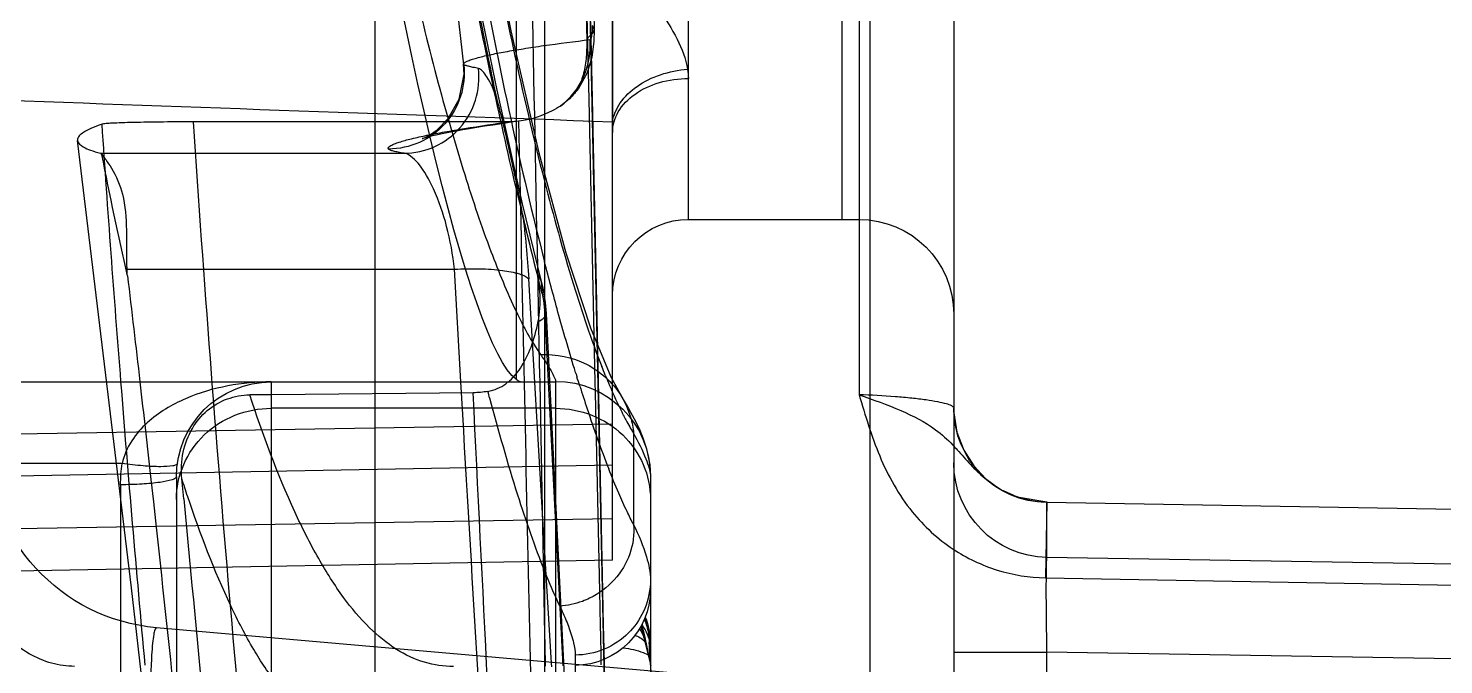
# Model space of a CAD drawing. Header units: millimetres. Extents: x 29875 to 31218, y -21313 to -20364.
# Drawn here: x 30166.93 to 30174.54, y -20585.13 to -20581.71 of the extents above; entities that cross this region are included whole.
import ezdxf

# ---------------------------------------------------------------- set-up
doc = ezdxf.new("R2010")
doc.units = ezdxf.units.MM
doc.header["$LTSCALE"] = 8
doc.layers.add('Cav-cor', color=30, linetype='Continuous')
doc.layers.add('WT', color=4, linetype='Continuous')

# ---------------------------------------------------------------- blocks, each defined once
blk = doc.blocks.new('20160903.150404')
at = {"layer": 'Cav-cor', "color": 241}
for p, q in [((-5.202, 163.209), (-5.202, 99.0338)), ((-4.751, 163.158), (-4.751, 99.8016)), ((-3.366, 118.7227), (-3.366, 156.5906)), ((-4.692, 150.553), (-4.692, 119.6121)), ((-4.602, 120.5548), (-4.602, 134.3656)), ((-3.774, 120.5548), (-3.774, 134.3656)), ((-2.8478, 129.8994), (-2.8478, 119.6949)), ((-3, 128.4963), (-3, 96.2298)), ((-2.0872, 128.4963), (-2.0872, 101.2108)), ((-3.2458, 122.5753), (-3.2671, 121.5768)), ((-3.2273, 122.5341), (-3.248, 121.5745)), ((-3.2071, 122.5729), (-3.2294, 121.5699)), ((-3.2055, 122.5346), (-3.2262, 121.5758)), ((-2.5654, 121.387), (-2.5187, 121.7973)), ((-3.2671, 121.5768), (-3.2582, 121.5977)), ((-3.248, 121.5745), (-3.2489, 121.5293)), ((-3.2294, 121.5699), (-3.2376, 121.1992)), ((-3.2262, 121.5758), (-3.2272, 121.5306)), ((-3.2489, 121.5293), (-3.2559, 121.2054)), ((-2.5654, 121.387), (-2.5645, 121.3894)), ((-3.2559, 121.2054), (-3.2883, 119.6855)), ((-3.2376, 121.1992), (-3.2709, 119.6802)), ((-3.1349, 121.2028), (-3.086, 121.1646)), ((-3.366, 121.0788), (-3.366, 121.0216)), ((-2.874, 121.0847), (-2.86, 121.0827)), ((-2.8165, 121.0804), (-1.1097, 121.0796)), ((-0.7783, 118.5741), (-0.4877, 120.9793)), ((-0.6108, 120.9105), (-2.2443, 120.9105)), ((-3.774, 120.5548), (-4.692, 120.5548)), ((-2.9578, 120.2767), (-2.9828, 120.2218)), ((-2.5501, 119.681), (-2.5152, 120.2872)), ((-0.7533, 120.2872), (-2.5152, 120.2872)), ((-2.9829, 120.2212), (-2.9874, 120.156)), ((-2.9828, 120.2218), (-2.9829, 120.2212)), ((-2.9478, 119.6779), (-2.9149, 120.2356)), ((-3.001, 120.0481), (-3.0195, 119.6821)), ((-3.0081, 120.0485), (-3.0001, 120.065)), ((-3.0001, 120.065), (-3.001, 120.0481)), ((-3.1696, 119.7237), (-3.1742, 119.7089)), ((-3.2883, 119.6855), (-3.29, 119.606)), ((-3.2709, 119.6802), (-3.2721, 119.6228)), ((-3.0195, 119.6821), (-3.0978, 118.153)), ((-3.06, 119.6838), (-3.06, 110.6668)), ((2.2279, 119.681), (-3.06, 119.681)), ((-2.974, 119.6751), (-3, 118.3234)), ((-2.9989, 118.8223), (-2.9478, 119.6779)), ((-1.53, 119.681), (-1.53, 110.6428)), ((-3.4099, 119.6089), (-3.411, 119.607)), ((-3.29, 119.606), (-3.2994, 119.1622)), ((-3.2721, 119.6228), (-3.2952, 118.5546)), ((-2.616, 119.6228), (-1.5307, 119.6122)), ((-1.5307, 119.6122), (-1.4147, 119.6111)), ((-3.06, 119.5389), (-1.53, 119.5389)), ((-3.4793, 119.4047), (-3.4793, 118.9135)), ((-3.366, 119.4533), (0.0089, 119.3974)), ((-3.57, 119.1741), (-3.57, 111.1768)), ((-3.366, 119.2325), (0.0089, 119.1704)), ((-0.7271, 119.2413), (1.6102, 119.2412)), ((-5.4649, 119.0973), (-5.4672, 119.0961)), ((-3.2994, 119.1622), (-3.3121, 118.556)), ((-1.0593, 119.0529), (-1.0489, 119.1599)), ((-1.02, 119.171), (-1.02, 106.4241)), ((-0.8823, 119.1554), (-0.8957, 119.0351)), ((-0.7193, 119.1277), (-0.7193, 106.7871)), ((-5.7017, 119.0344), (-10.0583, 118.9583)), ((-5.7031, 118.7363), (-5.7031, 119.0315)), ((-5.7017, 119.035), (-5.6946, 118.627)), ((-0.8957, 119.0351), (-0.9105, 118.8998)), ((-3.366, 118.9441), (0.0089, 118.8882)), ((-3.0385, 118.1675), (-2.9989, 118.8223)), ((-10.0583, 118.6641), (-5.7031, 118.7363)), ((-3.3661, 118.7225), (0.0093, 118.6604)), ((-5.6946, 118.627), (-10.0512, 118.5509)), ((-1.064, 116.0337), (-0.7783, 118.5741)), ((-3.3121, 118.556), (-3.316, 118.3692)), ((-3.2952, 118.5546), (-3.2992, 118.3686)), ((-10.4897, 117.5212), (-0.9128, 118.359)), ((-3.5333, 118.3318), (-3.5252, 118.3414)), ((-3.316, 118.3692), (-3.3172, 118.3131)), ((-3.2992, 118.3686), (-3.3004, 118.3128)), ((-3.5391, 118.3058), (-3.57, 118.1599)), ((-3.5341, 118.3035), (-3.5699, 118.1604)), ((-3.5695, 118.2575), (-3.5695, 118.2674)), ((-3.569, 118.2736), (-3.5694, 118.2242)), ((-3.5649, 118.2679), (-3.5644, 118.279)), ((-3.5479, 118.2648), (-3.548, 118.2643)), ((-3.3172, 118.3131), (-3.3203, 118.1663)), ((-3.3004, 118.3128), (-3.3025, 118.2125)), ((-3.0011, 118.268), (-3.0033, 118.152)), ((-3, 118.3234), (-3.0011, 118.268)), ((-10.0583, 118.1549), (-5.7031, 118.227)), ((-5.7031, 111.3362), (-5.7031, 118.227)), ((-5.202, 118.227), (-5.7031, 118.227)), ((-3.5697, 118.1917), (-3.5702, 118.1418)), ((-3.5674, 118.2086), (-3.57, 118.1599)), ((-3.57, 118.1599), (-3.5698, 118.1917)), ((-3.5698, 118.1917), (-3.5696, 118.2418)), ((-3.5694, 118.2242), (-3.5697, 118.1917)), ((-3.5696, 118.2418), (-3.5695, 118.2575)), ((-3.3025, 118.2125), (-3.3037, 118.1587)), ((-3.1656, 118.2114), (-3.162, 115.4808)), ((-3.57, 118.1599), (-3.5728, 118.1083)), ((-3.5699, 118.1604), (-3.5714, 118.1545)), ((-3.3203, 118.1663), (-3.3335, 117.536)), ((-3.0396, 118.1489), (-3.0385, 118.1675))]:
    blk.add_line(p, q, dxfattribs=at)
for points in [[(-3.0536, 130.7722), (-3.1602, 125.6301), (-3.4254, 113.1853)], [(-2.4309, 123.8293), (-2.5281, 123.1599), (-2.6684, 122.3283), (-2.8182, 121.5696), (-2.9697, 120.9122), (-3.1154, 120.3758), (-3.2478, 119.9722), (-3.3571, 119.7077), (-3.4099, 119.6089)], [(-2.643, 121.7395), (-2.7427, 121.2504), (-2.8796, 120.6393), (-2.9829, 120.2212)], [(-3.2671, 121.5768), (-3.2659, 121.5127), (-3.2551, 121.4283), (-3.229, 121.3431), (-3.1831, 121.2598), (-3.1348, 121.203)], [(-2.3437, 120.99), (-2.3425, 120.9896), (-2.346, 120.991), (-2.3578, 120.9962), (-2.3812, 121.0089), (-2.4219, 121.0374), (-2.4813, 121.0975), (-2.5403, 121.2011), (-2.5669, 121.3365), (-2.5645, 121.3894)], [(-2.8741, 121.0843), (-2.8214, 121.0771), (-2.7705, 121.0698), (-2.7226, 121.0627), (-2.6777, 121.0558), (-2.6357, 121.0492), (-2.5965, 121.0427), (-2.5601, 121.0365), (-2.5262, 121.0304), (-2.4951, 121.0246), (-2.4665, 121.0191), (-2.4405, 121.0137), (-2.4172, 121.0087), (-2.3965, 121.004), (-2.3787, 120.9997), (-2.3639, 120.9959), (-2.3526, 120.9927), (-2.3451, 120.9905), (-2.3437, 120.99)], [(-2.9828, 120.2218), (-2.991, 120.1866), (-3.0033, 120.1081), (-3.0081, 120.0485)], [(-3.0081, 120.0485), (-3.1196, 117.8115), (-3.2386, 115.5128)], [(-3.411, 119.607), (-3.452, 119.5386), (-3.4832, 119.4816), (-3.5084, 119.43), (-3.5298, 119.3795), (-3.5495, 119.3204), (-3.5664, 119.2353), (-3.57, 119.1742)], [(-5.202, 119.5408), (-5.2027, 119.5151), (-5.2191, 119.4103), (-5.2558, 119.3135), (-5.309, 119.2294), (-5.3732, 119.1612), (-5.4411, 119.111), (-5.4649, 119.0972)], [(-5.4672, 119.096), (-5.5423, 119.0633), (-5.7017, 119.035)], [(-3.5421, 118.4161), (-3.5555, 118.3747), (-3.5613, 118.3499), (-3.5644, 118.3325), (-3.565, 118.3293)], [(-3.5224, 118.3731), (-3.5279, 118.3545), (-3.5318, 118.3393), (-3.5339, 118.3298), (-3.5391, 118.3058)]]:
    blk.add_lwpolyline(points, dxfattribs=at)
for centre, radius, start, end in [((-33.9064, 127.7735), 31.8474, 348.10366, 349.02249), ((-2.1599, 121.3417), 0.4081, 173.6183, 269.98011), ((-48.5695, 1440.3826), 1320.078, 271.9623646, 272.108939), ((-2.8163, 121.5073), 0.4269, 264.11753, 269.96583), ((-124.5879, 129.4882), 124.2542, 355.472892, 356.113854), ((-23.4644, 125.4101), 23.2862, 347.203, 348.84184), ((-4.692, 120.0448), 0.51, 90, 179.99989), ((-3.774, 120.1468), 0.408, 0.00244, 90), ((-24.6996, 125.7206), 22.4139, 345.62501, 346.75577), ((2.0306, 119.9445), 4.9541, 172.56561, 176.63161), ((-18.3886, 124.2906), 15.8905, 344.54697, 345.56248), ((152.8902, 102.0886), 154.7167, 173.25793, 173.470852), ((-1.4532, 120.3347), 0.7015, 353.25557, 356.1167), ((-15.2369, 123.4216), 12.6212, 343.1011, 344.5373), ((-6.9945, 121.2114), 3.9605, 337.82213, 338.54754), ((-12.5664, 122.6171), 9.8322, 342.48577, 342.79556), ((-13.1712, 122.8042), 10.4652, 342.88105, 343.04801), ((-3.0602, 119.1739), 0.5098, 89.97957, 179.97956), ((-844.7912, 168.3467), 843.6459, 356.311348, 356.6930598), ((-2.6364, 119.8862), 0.2653, 231.22289, 234.06774), ((-17.1838, 123.4287), 14.978, 345.16886, 345.30721), ((-2.6112, 120.1413), 0.5185, 260.62967, 269.46107), ((-1.53, 119.171), 0.51, 0, 90), ((159.5045, 101.3312), 161.3742, 173.470735, 173.658615), ((-123.7428, 129.426), 123.4068, 354.760511, 355.470725), ((-1145.7677, 175.7633), 1144.5294, 356.8761723, 357.1884485), ((-5.7116, 119.5411), 0.5096, 270.9571, 359.95896), ((-3.0116, 119.3599), 0.4699, 163.73495, 174.52507), ((-5.0838, 120.3593), 1.8678, 332.69782, 333.16182), ((-1, 119.3552), 1, 275.00012, 0.00133), ((-5.7116, 119.2459), 0.5096, 270.9571, 359.95896), ((-3.474, 119.1731), 0.096, 174.85005, 177.41096), ((-7.2519, 120.748), 4.197, 336.62428, 338.54578), ((-1.5527, 119.1277), 0.8334, 0.00382, 7.84066), ((-8.7311, 121.6308), 8.0698, 341.44989, 342.17048), ((-6.2424, 120.3147), 3.0985, 334.54835, 336.57171), ((220.6541, 97.81), 222.7287, 174.527064, 175.813176), ((-5.5486, 119.9871), 2.3312, 332.57699, 334.48931), ((173.8861, 99.7534), 175.8421, 173.74901, 174.088345), ((-3.162, 118.5644), 0.408, 180, 269.5), ((-3.161, 118.2702), 0.408, 159.05258, 179.51948), ((-3.1508, 118.2579), 0.4141, 159.12411, 170.27201), ((-3.1339, 118.2475), 0.4083, 162.06692, 168.07603), ((-3.1288, 118.2445), 0.4081, 162.70262, 166.27458), ((-3.1667, 118.6163), 0.4034, 222.84686, 225.03174), ((46.0141, 115.88), 49.6365, 177.24253, 177.36732), ((-3.3596, 118.2408), 0.21, 171.93123, 179.72197), ((-3.3513, 118.2394), 0.2184, 160.9696, 171.88105), ((-19.3843, 119.0435), 15.839, 356.97824, 357.23659), ((-3.1711, 118.2599), 0.3932, 173.10114, 177.05962), ((-3.1634, 118.2589), 0.401, 170.14311, 173.09202)]:
    blk.add_arc(centre, radius, start, end, dxfattribs=at)
blk.add_ellipse((-2.3034, 123.761), major_axis=(0.5875, 4.0796), ratio=0.102086, start_param=3.238741, end_param=4.72709, dxfattribs=at)
for points, knots in [([(-2.7918, 128.4916), (-2.8072, 127.7459), (-2.8689, 124.807), (-2.9312, 121.8682), (-2.974, 119.6751)], [0, 0, 0, 0, 0.253764, 1, 1, 1, 1]), ([(-2.4265, 123.8287), (-2.5009, 123.2781), (-2.6644, 122.25), (-2.8794, 121.2309), (-2.9999, 120.7611)], [0, 0, 0, 0, 0.53395, 1, 1, 1, 1]), ([(-2.3467, 123.8152), (-2.4314, 123.1889), (-2.5761, 122.2774), (-2.8092, 121.1176), (-2.9349, 120.5811), (-2.9999, 120.3288)], [0, 0, 0, 0, 0.534318, 0.779677, 1, 1, 1, 1]), ([(-1.9255, 123.761), (-1.9921, 123.323), (-2.1048, 122.682), (-2.2831, 121.8592), (-2.4201, 121.3067), (-2.5597, 120.8187), (-2.6979, 120.4071), (-2.8312, 120.0824), (-2.9281, 119.9002), (-2.9784, 119.8286)], [0, 0, 0, 0, 0.325011, 0.477208, 0.617499, 0.74255, 0.849447, 0.935811, 1, 1, 1, 1]), ([(-3.366, 122.0047), (-3.4505, 121.8993), (-3.5778, 121.7472), (-3.716, 121.5327), (-3.7609, 121.419), (-3.77, 121.3626)], [0, 0, 0, 0, 0.529735, 0.775922, 1, 1, 1, 1]), ([(-3.366, 122.0047), (-3.3671, 121.9314), (-3.3662, 121.7815), (-3.3656, 121.4728), (-3.366, 121.2375), (-3.366, 121.0788)], [0, 0, 0, 0, 0.237613, 0.48584, 1, 1, 1, 1]), ([(-2.9578, 120.2767), (-2.9282, 120.3915), (-2.8043, 120.8899), (-2.696, 121.3921), (-2.6192, 121.7796)], [0, 0, 0, 0, 0.230794, 1, 1, 1, 1]), ([(-3.2272, 121.5305), (-3.2332, 121.5339), (-3.2504, 121.5443), (-3.2674, 121.5629), (-3.2671, 121.5768)], [0, 0, 0, 0, 0.331896, 1, 1, 1, 1]), ([(-3.245, 121.5221), (-3.2477, 121.5224), (-3.2529, 121.5308), (-3.2577, 121.5553), (-3.2586, 121.5797), (-3.2582, 121.5977)], [0, 0, 0, 0, 0.10513, 0.312943, 1, 1, 1, 1]), ([(-3.086, 121.1646), (-3.1394, 121.2051), (-3.227, 121.3157), (-3.2502, 121.4547), (-3.245, 121.5221)], [0, 0, 0, 0, 0.497949, 1, 1, 1, 1]), ([(-2.5645, 121.3894), (-2.5642, 121.3927), (-2.5718, 121.4003), (-2.5862, 121.4071), (-2.6082, 121.4155), (-2.6477, 121.4272), (-2.7084, 121.4415), (-2.7924, 121.4578), (-2.8897, 121.4742), (-3.0418, 121.4969), (-3.1616, 121.5122), (-3.245, 121.5221)], [0, 0, 0, 0, 0.014067, 0.038467, 0.072156, 0.113623, 0.21583, 0.339396, 0.481218, 0.63936, 1, 1, 1, 1]), ([(-3.2272, 121.5306), (-3.2279, 121.4969), (-3.2267, 121.4331), (-3.2139, 121.3431), (-3.1856, 121.2644), (-3.1534, 121.2212), (-3.1348, 121.203)], [0, 0, 0, 0, 0.289135, 0.546399, 0.776905, 1, 1, 1, 1]), ([(-2.6449, 121.3664), (-2.635, 121.3684), (-2.617, 121.3723), (-2.593, 121.3778), (-2.5768, 121.3829), (-2.5677, 121.3851), (-2.5654, 121.387)], [0, 0, 0, 0, 0.36879, 0.673433, 0.892134, 1, 1, 1, 1]), ([(-3.366, 121.0216), (-3.366, 121.0601), (-3.3907, 121.1429), (-3.4857, 121.2379), (-3.6193, 121.299), (-3.7214, 121.3129), (-3.774, 121.3129)], [0, 0, 0, 0, 0.210617, 0.44617, 0.71304, 1, 1, 1, 1]), ([(-3.366, 121.0788), (-3.3712, 121.1153), (-3.4042, 121.1908), (-3.498, 121.2786), (-3.6244, 121.3401), (-3.7205, 121.3591), (-3.77, 121.3626)], [0, 0, 0, 0, 0.209789, 0.449626, 0.717735, 1, 1, 1, 1]), ([(-2.743, 121.2084), (-2.7284, 121.2472), (-2.707, 121.2986), (-2.6712, 121.35), (-2.6532, 121.3646), (-2.6449, 121.3664)], [0, 0, 0, 0, 0.656323, 0.866299, 1, 1, 1, 1]), ([(-2.2443, 120.9105), (-2.3005, 120.9107), (-2.4147, 120.9358), (-2.5544, 121.0403), (-2.6402, 121.1928), (-2.6513, 121.3099), (-2.6449, 121.3664)], [0, 0, 0, 0, 0.248504, 0.498153, 0.74891, 1, 1, 1, 1]), ([(-3.086, 121.1646), (-3.0714, 121.1555), (-3.0058, 121.1177), (-2.9322, 121.0923), (-2.8741, 121.0844)], [0, 0, 0, 0, 0.226262, 1, 1, 1, 1]), ([(-2.8818, 120.5856), (-2.8622, 120.6957), (-2.8165, 120.9035), (-2.7698, 121.1112), (-2.743, 121.2084)], [0, 0, 0, 0, 0.52596, 1, 1, 1, 1]), ([(-2.86, 121.0827), (-2.8962, 119.4143), (-2.9627, 116.2802), (-3.0286, 113.146), (-3.0661, 111.6804)], [0, 0, 0, 0, 0.532324, 1, 1, 1, 1]), ([(-2.16, 120.9336), (-2.1561, 120.9401), (-2.1745, 120.9542), (-2.1939, 120.9618), (-2.2204, 120.9715), (-2.2508, 120.9803), (-2.3003, 120.9931), (-2.3712, 121.0086), (-2.4664, 121.0267), (-2.616, 121.052), (-2.7342, 121.0692), (-2.8165, 121.0804)], [0, 0, 0, 0, 0.03345, 0.065369, 0.105608, 0.153005, 0.206693, 0.330455, 0.473449, 0.633552, 1, 1, 1, 1]), ([(-1.1096, 121.0796), (-1.1661, 120.2306), (-1.2931, 118.5642), (-1.5267, 116.1299), (-1.7818, 113.8519), (-1.9673, 112.3916), (-2.0642, 111.7007)], [0, 0, 0, 0, 0.270719, 0.531681, 0.778013, 1, 1, 1, 1]), ([(-1.1097, 121.0796), (-1.0487, 121.0796), (-0.9601, 121.0791), (-0.8474, 121.0775), (-0.7757, 121.076), (-0.7162, 121.0741), (-0.6704, 121.0724), (-0.6399, 121.0698), (-0.6243, 121.0687), (-0.6194, 121.067)], [0, 0, 0, 0, 0.373255, 0.541398, 0.689079, 0.811655, 0.905594, 0.968729, 1, 1, 1, 1]), ([(-0.6194, 121.067), (-0.6001, 121.0604), (-0.5655, 121.0472), (-0.5194, 121.0253), (-0.4854, 120.9974), (-0.4876, 120.9793)], [0, 0, 0, 0, 0.374386, 0.664856, 1, 1, 1, 1]), ([(-2.2443, 120.9105), (-2.2338, 120.9123), (-2.2147, 120.9157), (-2.1892, 120.9211), (-2.1719, 120.9264), (-2.1618, 120.9306), (-2.16, 120.9336)], [0, 0, 0, 0, 0.362963, 0.662492, 0.880054, 1, 1, 1, 1]), ([(-0.4876, 120.9793), (-0.4896, 120.964), (-0.5179, 120.9434), (-0.5606, 120.9253), (-0.5925, 120.9155), (-0.6108, 120.9105)], [0, 0, 0, 0, 0.320947, 0.60689, 1, 1, 1, 1]), ([(-2.5152, 120.2872), (-2.5072, 120.3648), (-2.4807, 120.5122), (-2.4156, 120.7045), (-2.3451, 120.8321), (-2.2861, 120.8934), (-2.257, 120.9093), (-2.2443, 120.9105)], [0, 0, 0, 0, 0.333131, 0.636343, 0.865941, 0.945316, 1, 1, 1, 1]), ([(-0.6184, 120.9038), (-0.6251, 120.8946), (-0.6437, 120.8713), (-0.6892, 120.8047), (-0.7422, 120.6792), (-0.7543, 120.4919), (-0.7486, 120.3572), (-0.7533, 120.2872)], [0, 0, 0, 0, 0.053014, 0.138295, 0.373943, 0.674032, 1, 1, 1, 1]), ([(-0.6108, 120.9105), (-0.6114, 120.9103), (-0.6145, 120.9089), (-0.6167, 120.9061), (-0.6184, 120.9038)], [0, 0, 0, 0, 0.186826, 1, 1, 1, 1]), ([(-2.9999, 120.7611), (-3.0477, 120.5746), (-3.1405, 120.2387), (-3.2513, 119.908), (-3.3083, 119.763)], [0, 0, 0, 0, 0.552617, 1, 1, 1, 1]), ([(-2.9654, 120.005), (-2.9747, 120.0523), (-2.9806, 120.1441), (-2.9686, 120.2351), (-2.9578, 120.2767)], [0, 0, 0, 0, 0.528862, 1, 1, 1, 1]), ([(-2.5152, 120.2872), (-2.5609, 120.2897), (-2.6474, 120.2912), (-2.7645, 120.2837), (-2.8464, 120.2695), (-2.8931, 120.2518), (-2.9095, 120.2414), (-2.9149, 120.2356)], [0, 0, 0, 0, 0.335894, 0.633806, 0.860898, 0.941716, 1, 1, 1, 1]), ([(-2.9874, 120.156), (-2.9891, 120.1494), (-2.9956, 120.1195), (-2.9989, 120.0888), (-3.0001, 120.065)], [0, 0, 0, 0, 0.220856, 1, 1, 1, 1]), ([(-2.9654, 120.0051), (-2.977, 120.0108), (-2.9955, 120.0205), (-3.0085, 120.0405), (-3.0081, 120.0485)], [0, 0, 0, 0, 0.617421, 1, 1, 1, 1]), ([(-2.9784, 119.8286), (-3.0628, 119.8323), (-3.2351, 119.7975), (-3.3658, 119.6788), (-3.4099, 119.6089)], [0, 0, 0, 0, 0.505597, 1, 1, 1, 1]), ([(-2.9784, 119.8286), (-2.9914, 119.8101), (-3.0131, 119.7776), (-3.0392, 119.7343), (-3.0533, 119.7048), (-3.06, 119.6892), (-3.06, 119.6838)], [0, 0, 0, 0, 0.405148, 0.705332, 0.902129, 1, 1, 1, 1]), ([(-3.327, 119.7164), (-3.3345, 119.698), (-3.3627, 119.6304), (-3.3931, 119.5638), (-3.4172, 119.5161)], [0, 0, 0, 0, 0.270685, 1, 1, 1, 1]), ([(-3.1901, 119.6582), (-3.2029, 119.6175), (-3.2513, 119.4678), (-3.3038, 119.3195), (-3.3457, 119.2129)], [0, 0, 0, 0, 0.271409, 1, 1, 1, 1]), ([(-2.8478, 119.6949), (-2.8508, 119.6927), (-2.8613, 119.6859), (-2.8737, 119.681), (-2.8825, 119.681)], [0, 0, 0, 0, 0.297896, 1, 1, 1, 1]), ([(-1.53, 119.681), (-1.4517, 119.681), (-1.2941, 119.6668), (-1.1027, 119.6107), (-0.9594, 119.5372), (-0.8589, 119.4632), (-0.7732, 119.3663), (-0.7367, 119.2848), (-0.7271, 119.2413)], [0, 0, 0, 0, 0.240211, 0.482833, 0.606523, 0.732908, 0.863494, 1, 1, 1, 1]), ([(-5.202, 119.5408), (-5.202, 119.5456), (-5.1864, 119.5558), (-5.1587, 119.5643), (-5.1109, 119.5752), (-5.0487, 119.5847), (-4.9723, 119.5939), (-4.852, 119.6046), (-4.7573, 119.6098), (-4.692, 119.6121)], [0, 0, 0, 0, 0.02793, 0.087436, 0.180154, 0.303428, 0.452956, 0.623264, 1, 1, 1, 1]), ([(-4.692, 119.6121), (-4.7678, 119.5853), (-4.9103, 119.5349), (-5.0467, 119.4657), (-5.1038, 119.4236)], [0, 0, 0, 0, 0.531446, 1, 1, 1, 1]), ([(-4.692, 119.6121), (-4.7266, 119.5014), (-4.7909, 119.2786), (-4.9054, 119.0723), (-4.9783, 118.9824)], [0, 0, 0, 0, 0.500513, 1, 1, 1, 1]), ([(-2.7048, 119.5948), (-2.7511, 119.42), (-2.8402, 119.1058), (-2.9463, 118.7966), (-3.0005, 118.6613)], [0, 0, 0, 0, 0.553567, 1, 1, 1, 1]), ([(-2.5111, 118.1507), (-2.4585, 118.1502), (-2.3497, 118.1658), (-2.1943, 118.2398), (-2.0476, 118.3612), (-1.9085, 118.5278), (-1.7755, 118.7384), (-1.5951, 119.0976), (-1.4846, 119.3978), (-1.4147, 119.6111)], [0, 0, 0, 0, 0.081854, 0.167905, 0.264384, 0.375626, 0.504089, 0.650934, 1, 1, 1, 1]), ([(-1.1055, 119.4307), (-1.1266, 119.4665), (-1.1807, 119.5321), (-1.2545, 119.5751), (-1.2939, 119.5894)], [0, 0, 0, 0, 0.497966, 1, 1, 1, 1]), ([(-3.06, 119.5389), (-3.1262, 119.5389), (-3.2594, 119.5138), (-3.4288, 119.4056), (-3.5431, 119.2428), (-3.57, 119.113), (-3.57, 119.0492)], [0, 0, 0, 0, 0.254672, 0.506632, 0.754708, 1, 1, 1, 1]), ([(-3.4241, 119.5026), (-3.4287, 119.4937), (-3.4462, 119.4606), (-3.4648, 119.428), (-3.4793, 119.4047)], [0, 0, 0, 0, 0.266903, 1, 1, 1, 1]), ([(-1.02, 119.0492), (-1.02, 119.113), (-1.0469, 119.2428), (-1.1612, 119.4056), (-1.3306, 119.5138), (-1.4638, 119.5389), (-1.53, 119.5389)], [0, 0, 0, 0, 0.245292, 0.493368, 0.745328, 1, 1, 1, 1]), ([(-3.4793, 119.4047), (-3.5041, 119.3599), (-3.5352, 119.2984), (-3.5619, 119.2225), (-3.5686, 119.1937), (-3.5696, 119.1817)], [0, 0, 0, 0, 0.635574, 0.851149, 1, 1, 1, 1]), ([(-5.1968, 119.3412), (-5.2046, 119.333), (-5.2365, 119.2984), (-5.267, 119.2626), (-5.2915, 119.2365)], [0, 0, 0, 0, 0.239972, 1, 1, 1, 1]), ([(-5.2915, 119.2365), (-5.3038, 119.2234), (-5.3557, 119.1702), (-5.4154, 119.124), (-5.4649, 119.0973)], [0, 0, 0, 0, 0.242135, 1, 1, 1, 1]), ([(-1.0249, 119.2413), (-1.0244, 119.2382), (-1.0153, 119.232), (-0.9861, 119.226), (-0.9251, 119.2237), (-0.8343, 119.2288), (-0.7646, 119.2363), (-0.7271, 119.2413)], [0, 0, 0, 0, 0.031872, 0.092273, 0.30651, 0.624388, 1, 1, 1, 1]), ([(-1.02, 119.171), (-1.02, 119.1677), (-1.0118, 119.1598), (-0.9829, 119.1491), (-0.9216, 119.1378), (-0.8291, 119.1299), (-0.7578, 119.1278), (-0.7193, 119.1277)], [0, 0, 0, 0, 0.032859, 0.093867, 0.3088, 0.626447, 1, 1, 1, 1]), ([(-2.1231, 117.7247), (-2.0739, 117.7222), (-1.9717, 117.7325), (-1.8244, 117.7959), (-1.6852, 117.9046), (-1.5528, 118.0562), (-1.4261, 118.2499), (-1.2533, 118.5835), (-1.1476, 118.8639), (-1.0805, 119.0635)], [0, 0, 0, 0, 0.082285, 0.168071, 0.263878, 0.37433, 0.502214, 0.648937, 1, 1, 1, 1]), ([(-3.4793, 118.9135), (-3.5065, 118.8575), (-3.5468, 118.7611), (-3.57, 118.6575), (-3.57, 118.6154)], [0, 0, 0, 0, 0.596359, 1, 1, 1, 1]), ([(-3.4793, 118.9135), (-3.4838, 118.8609), (-3.4692, 118.7511), (-3.4119, 118.6569), (-3.3754, 118.6166)], [0, 0, 0, 0, 0.492752, 1, 1, 1, 1]), ([(-5.7031, 118.227), (-5.7021, 118.29), (-5.7008, 118.3817), (-5.6999, 118.4987), (-5.6996, 118.5739), (-5.7, 118.6366), (-5.7001, 118.6847), (-5.7018, 118.716), (-5.7017, 118.7317), (-5.7031, 118.7363)], [0, 0, 0, 0, 0.371042, 0.539883, 0.689324, 0.813979, 0.909366, 0.972086, 1, 1, 1, 1]), ([(-5.1988, 118.7815), (-5.2718, 118.7333), (-5.4319, 118.6568), (-5.6072, 118.6286), (-5.6946, 118.627)], [0, 0, 0, 0, 0.500061, 1, 1, 1, 1]), ([(-3.0005, 118.6613), (-3.0073, 118.6444), (-3.033, 118.5815), (-3.0605, 118.5193), (-3.0821, 118.4746)], [0, 0, 0, 0, 0.268006, 1, 1, 1, 1]), ([(-3.2424, 118.5171), (-3.2298, 118.511), (-3.1788, 118.4893), (-3.1235, 118.4773), (-3.0821, 118.4746)], [0, 0, 0, 0, 0.252134, 1, 1, 1, 1]), ([(-3.0821, 118.4746), (-3.0868, 118.4649), (-3.1035, 118.4294), (-3.1189, 118.3932), (-3.1289, 118.3664)], [0, 0, 0, 0, 0.271788, 1, 1, 1, 1]), ([(-0.4718, 118.151), (-0.4302, 118.151), (-0.3447, 118.1629), (-0.2213, 118.2164), (-0.1031, 118.304), (-0.0326, 118.379), (0.0023, 118.421)], [0, 0, 0, 0, 0.221587, 0.453472, 0.709552, 1, 1, 1, 1]), ([(-3.5236, 118.3754), (-3.5273, 118.3703), (-3.541, 118.3501), (-3.5519, 118.3278), (-3.5578, 118.3106)], [0, 0, 0, 0, 0.256395, 1, 1, 1, 1]), ([(-3.5252, 118.3414), (-3.5247, 118.342), (-3.527, 118.3352), (-3.5271, 118.3314), (-3.5308, 118.3176), (-3.5328, 118.3088), (-3.5341, 118.3035)], [0, 0, 0, 0, 0.061169, 0.255952, 0.575067, 1, 1, 1, 1]), ([(-3.1289, 118.3664), (-3.1399, 118.3371), (-3.1565, 118.2864), (-3.1656, 118.2334), (-3.1656, 118.2114)], [0, 0, 0, 0, 0.587983, 1, 1, 1, 1]), ([(-0.9128, 118.359), (-0.9089, 118.3594), (-0.9012, 118.3431), (-0.8968, 118.3177), (-0.8903, 118.2692), (-0.8859, 118.205), (-0.8819, 118.1218), (-0.878, 117.9783), (-0.8765, 117.7612), (-0.8791, 117.4623), (-0.8862, 117.1211), (-0.8974, 116.7511), (-0.9073, 116.4964), (-0.9128, 116.3666)], [0, 0, 0, 0, 0.005945, 0.020311, 0.043867, 0.076572, 0.118192, 0.168375, 0.292473, 0.444084, 0.617203, 0.804946, 1, 1, 1, 1]), ([(-3.548, 118.2643), (-3.5461, 118.2733), (-3.5427, 118.2895), (-3.5385, 118.3083), (-3.5362, 118.3202), (-3.5343, 118.3263), (-3.5344, 118.3305), (-3.5333, 118.3318)], [0, 0, 0, 0, 0.399631, 0.717647, 0.836591, 0.924836, 1, 1, 1, 1]), ([(-3.5292, 118.2947), (-3.5308, 118.2933), (-3.5364, 118.2879), (-3.5412, 118.2815), (-3.5438, 118.2763)], [0, 0, 0, 0, 0.26677, 1, 1, 1, 1]), ([(-3.4873, 118.3181), (-3.4915, 118.3166), (-3.5064, 118.3105), (-3.5206, 118.3024), (-3.5292, 118.2947)], [0, 0, 0, 0, 0.280616, 1, 1, 1, 1]), ([(-3.4237, 118.2514), (-3.4602, 118.2457), (-3.508, 118.236), (-3.5573, 118.214), (-3.5696, 118.1983), (-3.5697, 118.1917)], [0, 0, 0, 0, 0.677957, 0.879203, 1, 1, 1, 1])]:
    blk.add_open_spline(points, degree=3, knots=knots, dxfattribs=at)
for points in [[(-3.77, 121.3626), (-3.7726, 121.3462), (-3.774, 121.3295), (-3.774, 121.3129)], [(-2.9275, 119.8685), (-2.9441, 119.9127), (-2.9563, 119.9587), (-2.9654, 120.005)], [(-2.8701, 119.7547), (-2.8938, 119.7899), (-2.9125, 119.8288), (-2.9275, 119.8685)], [(-2.8026, 119.6794), (-2.8288, 119.7005), (-2.8512, 119.7267), (-2.8701, 119.7547)], [(-2.6956, 119.6297), (-2.7301, 119.6355), (-2.7637, 119.6508), (-2.7921, 119.6714)], [(-3.411, 119.607), (-3.4334, 119.5713), (-3.4508, 119.5321), (-3.4626, 119.4916)], [(-1.2939, 119.5894), (-1.3323, 119.6034), (-1.3738, 119.6107), (-1.4147, 119.6111)], [(-5.1038, 119.4236), (-5.1371, 119.399), (-5.1682, 119.3711), (-5.1968, 119.3412)], [(-1.0564, 119.3029), (-1.0657, 119.3476), (-1.0822, 119.3914), (-1.1055, 119.4307)], [(-1.0489, 119.1599), (-1.0442, 119.2074), (-1.0466, 119.2562), (-1.0564, 119.3029)], [(-5.4672, 119.0961), (-5.5385, 119.0581), (-5.6209, 119.036), (-5.7017, 119.0344)], [(-4.9783, 118.9824), (-5.0409, 118.9052), (-5.1159, 118.8363), (-5.1988, 118.7815)], [(-3.57, 118.6154), (-3.57, 118.5631), (-3.5593, 118.5099), (-3.5393, 118.4616)], [(-3.3754, 118.6166), (-3.3383, 118.5755), (-3.2923, 118.5412), (-3.2424, 118.5171)], [(-3.5393, 118.4616), (-3.5211, 118.4179), (-3.4946, 118.3768), (-3.4624, 118.3421)], [(-3.5374, 118.4046), (-3.545, 118.3845), (-3.5511, 118.3638), (-3.5555, 118.3428)], [(-3.5112, 118.3534), (-3.5216, 118.3383), (-3.5296, 118.3212), (-3.5341, 118.3035)], [(-3.5438, 118.2763), (-3.5456, 118.2727), (-3.547, 118.2688), (-3.5479, 118.2648)], [(-3.4518, 118.331), (-3.4145, 118.2938), (-3.3692, 118.2634), (-3.3206, 118.2432)], [(-3.3206, 118.2432), (-3.2719, 118.2229), (-3.2183, 118.2119), (-3.1656, 118.2114)]]:
    blk.add_open_spline(points, degree=3, dxfattribs=at)

msp = doc.modelspace()

# ---------------------------------------------------------------- block references
at = {"layer": 'WT', "xscale": -1}
msp.add_blockref('20160903.150404', (30166.7061, -20703.2897), dxfattribs=at)

doc.saveas('drawing.dxf')
